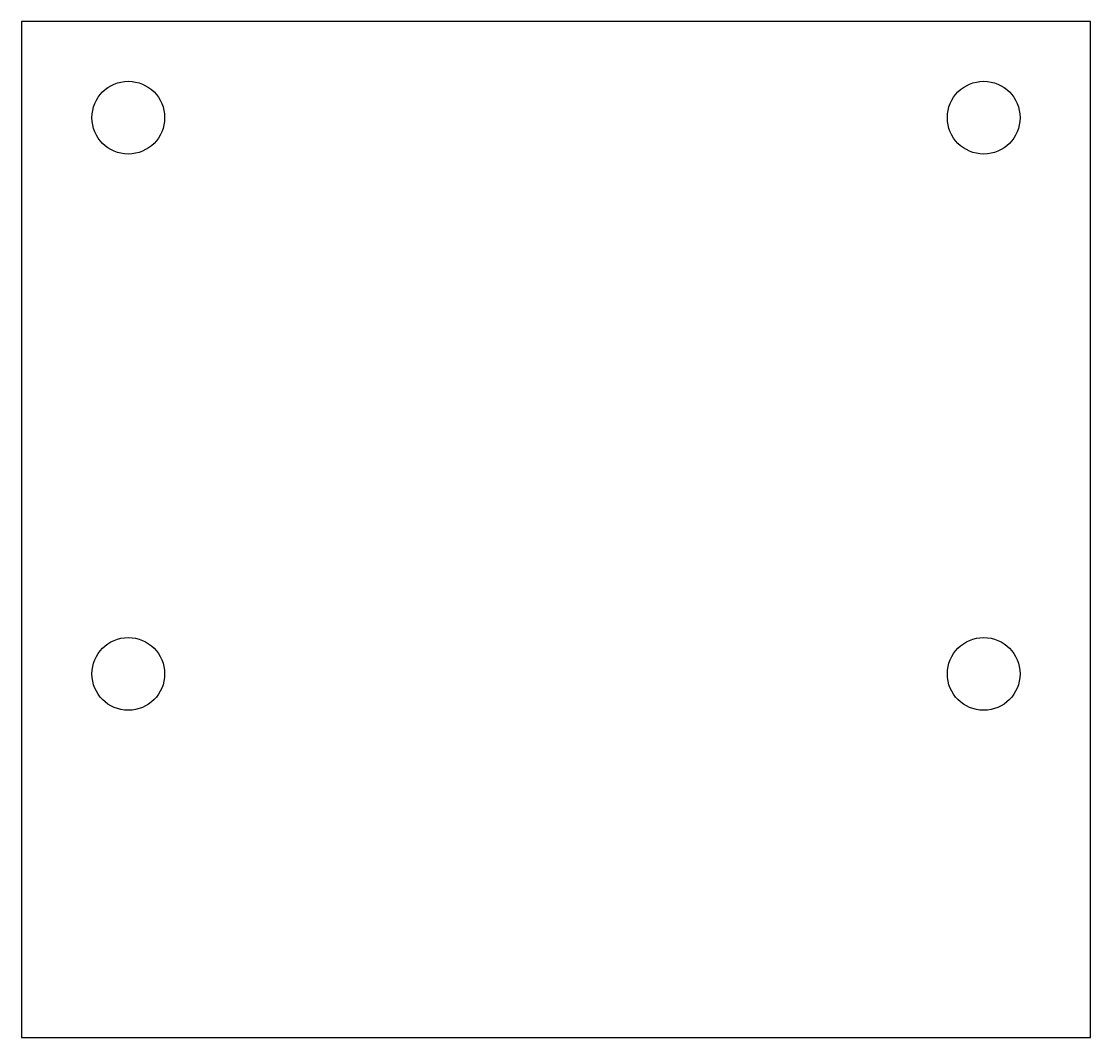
# Model space of a CAD drawing. Header units: millimetres. Extents: x 0 to 50, y 0 to 47.5.
import ezdxf

# ---------------------------------------------------------------- set-up
doc = ezdxf.new("R2010")
doc.units = ezdxf.units.MM

msp = doc.modelspace()

# ---------------------------------------------------------------- linework, layer by layer
at = {"color": 7, "linetype": 'Continuous', "lineweight": 25}
for p, q in [((50, 47.5), (0, 47.5)), ((0, 47.5), (0, 0)), ((50, 0), (50, 47.5)), ((0, 0), (50, 0))]:
    msp.add_line(p, q, dxfattribs=at)
for centre in [(5, 43), (45, 43), (5, 17), (45, 17)]:
    msp.add_circle(centre, 1.7, dxfattribs=at)

doc.saveas('drawing.dxf')
